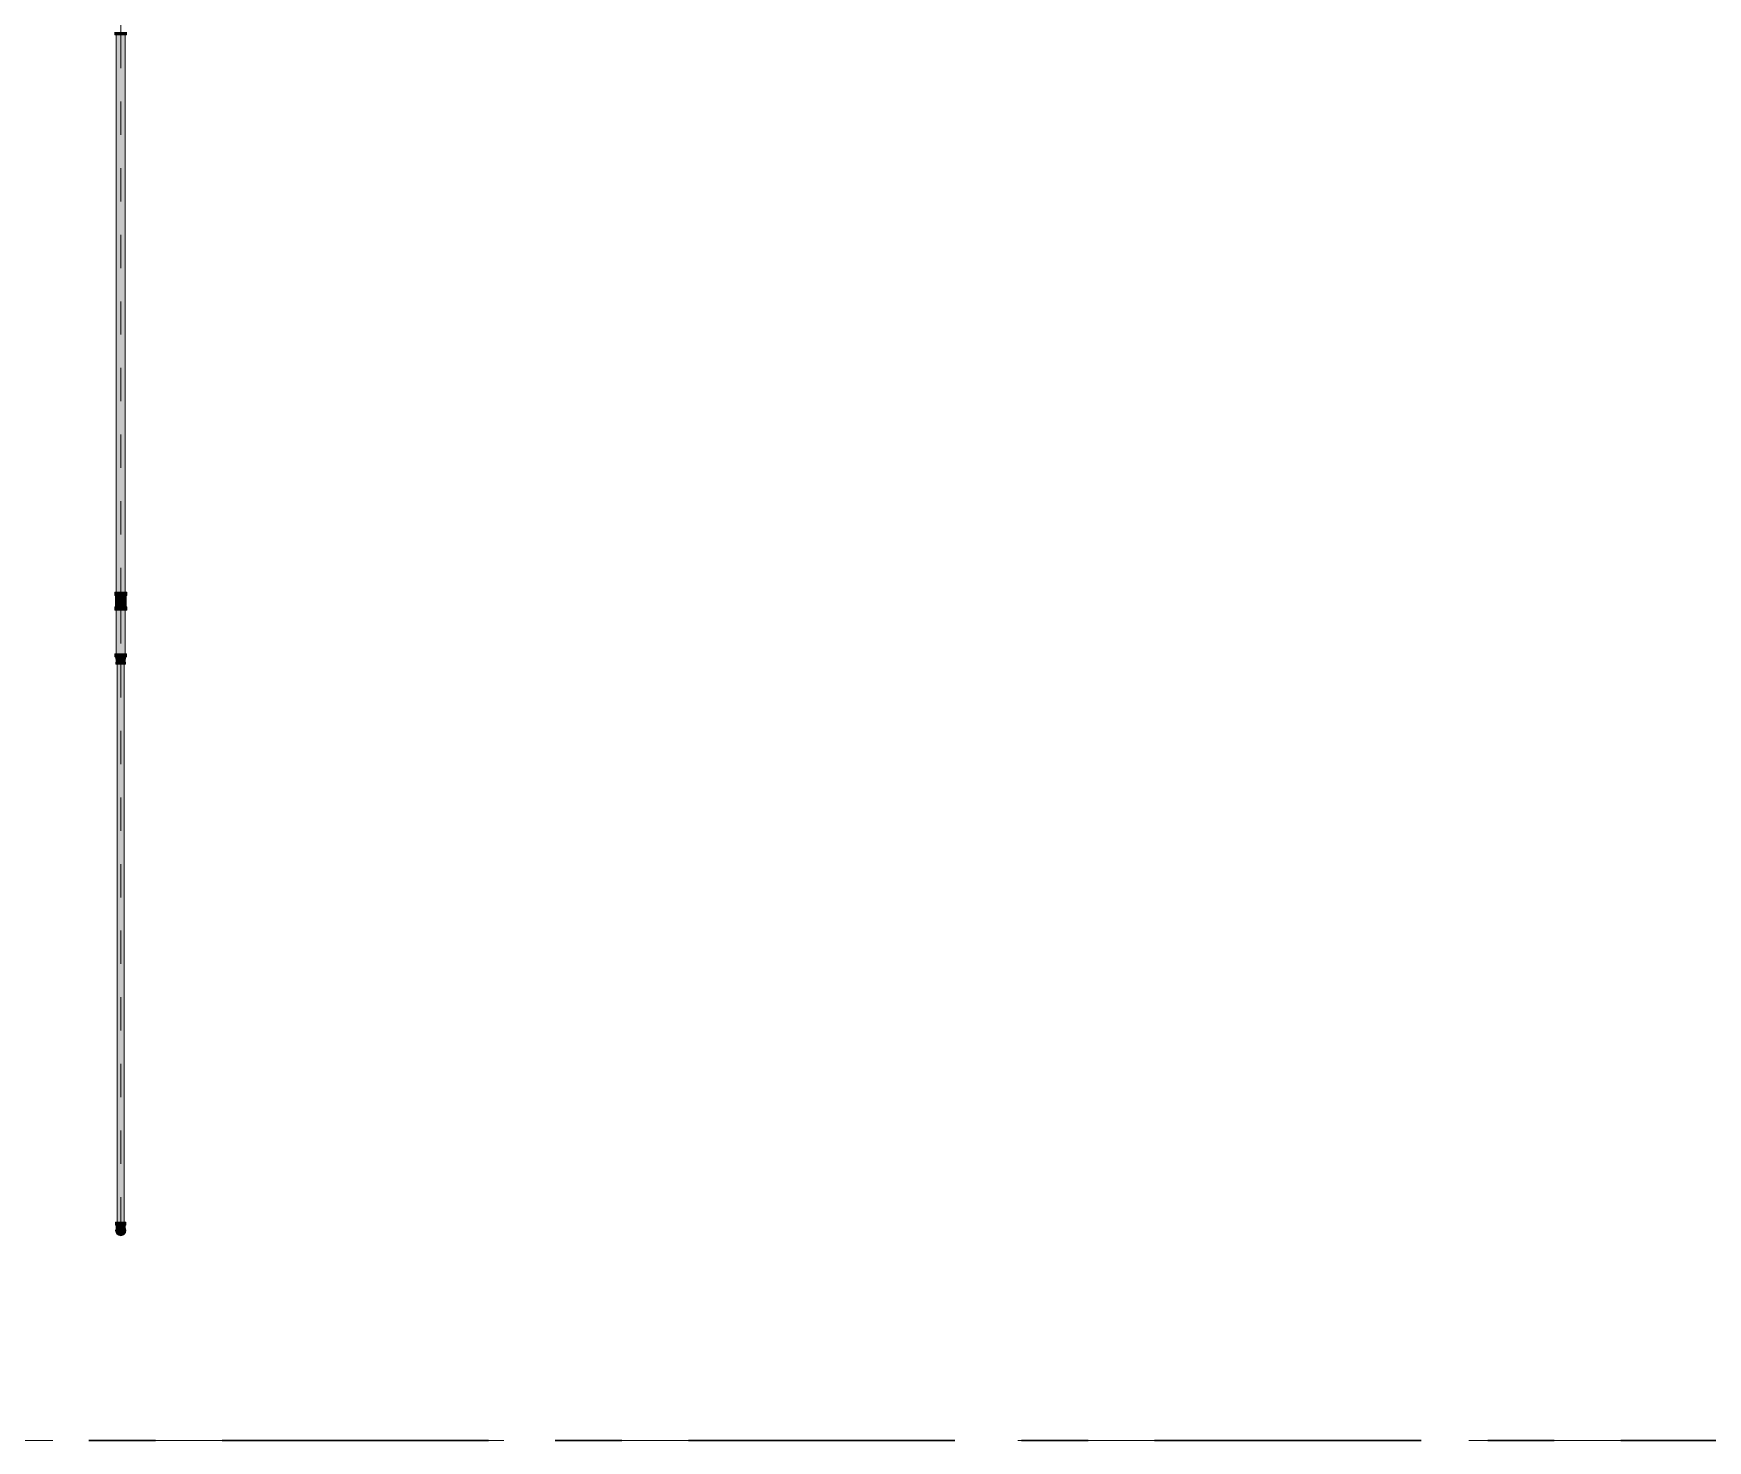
# Model space of a CAD drawing. Header units: millimetres. Extents: x -4000 to 187956, y -58990 to 162485.
# Drawn here: x 13834 to 21813, y 73450 to 80156 of the extents above; entities that cross this region are included whole.
import ezdxf

# ---------------------------------------------------------------- set-up
doc = ezdxf.new("R2010")
doc.units = ezdxf.units.MM
for name, pattern in [('Dash 1_16_', [317.5, 158.75, -158.75]), ('Grid Line', [2222.5, 1270, -317.5, 317.5, -317.5]), ('Grid Line 12_5mm', [2150, 1250, -300, 300, -300])]:
    doc.linetypes.add(name, pattern=pattern)
for name, color, linetype, lineweight in [('F-SPRN', 3, 'Continuous', 9), ('P-PIPE', 3, 'Continuous', 9), ('P-PIPE-CNTR', 3, 'Continuous', 9), ('S-GRID', 1, 'Continuous', 30)]:
    doc.layers.add(name, color=color, linetype=linetype, lineweight=lineweight)

# ---------------------------------------------------------------- blocks, each defined once
blk = doc.blocks.new('CMF2_NHAXUONG_A_rvt-1-FFS - TANG 1')
at = {"layer": 'S-GRID', "linetype": 'Grid Line 12_5mm', "lineweight": 9}
blk.add_line((-824.3, 73450), (183641.1, 73450), dxfattribs=at)
blk = doc.blocks.new('Sprinkler_Up - DN20-V9-FFS - TANG 1')
at = {"layer": 'F-SPRN', "transparency": 33554534}
for points in [[(-13.5, 0), (-3.9, 0.7), (-1.7, 2.9), (-1.2, 3.5), (-0.6, 4), (0.6, 4), (1.2, 3.5), (1.7, 2.9), (4.6, 0), (22.2, 0), (18, 13.1), (6.9, 21.2), (-6.9, 21.2), (-18, 13.1), (-22.2, 0)], [(0, -21.2), (6.9, -21.2), (18, -13.1), (22.2, 0), (3.9, -0.7), (1.7, -2.9), (1.2, -3.5), (0.6, -4), (-0.6, -4), (-1.2, -3.5), (-1.7, -2.9), (-4.6, 0), (-22.2, 0), (-18, -13.1), (-6.9, -21.2)], [(0, -16.7), (4.3, -16.1), (11.8, -11.8), (16.1, -4.3), (16.1, 4.3), (11.8, 11.8), (8.3, 14.4), (0, 16.7), (-4.3, 16.1), (-11.8, 11.8), (-16.1, 4.3), (-16.1, -4.3), (-11.8, -11.8), (-8.3, -14.4)], [(0, -15.6), (7.8, -13.5), (13.5, -7.8), (15.1, -4), (15.1, 4), (13.5, 7.8), (7.8, 13.5), (0, 15.6), (-7.8, 13.5), (-11, 11), (-15.1, 4), (-15.1, -4), (-11, -11), (-7.8, -13.5)], [(-10.9, -5.5), (-10.9, 5.4), (-14.5, 5.4), (-14.5, -5.5)], [(-7.7, -5.5), (-7.7, 5.4), (-10.9, 5.4), (-10.9, -5.5)], [(0, -5.5), (0, 5.4), (-7.7, 5.4), (-7.7, -5.5)], [(0, 0), (5.7, 0), (2.9, 4.9), (-2.9, 4.9), (-5.7, 0)], [(2.9, -4.9), (5.7, 0), (-5.7, 0), (-2.9, -4.9)], [(-4.6, 0), (4.6, 0), (0, 4.6)], [(0, -4.6), (4.6, 0), (-4.6, 0)], [(0, -2.6), (1.3, 0), (-1.8, 0)], [(-1.3, 0), (1.8, 0), (0, 2.6)], [(7.7, -5.5), (7.7, 5.4), (0, 5.4), (0, -5.5)], [(10.9, -5.5), (10.9, 5.4), (7.7, 5.4), (7.7, -5.5)], [(14.5, -5.5), (14.5, 5.4), (10.9, 5.4), (10.9, -5.5)]]:
    blk.add_hatch(color=1, dxfattribs=at).paths.add_polyline_path(points)
at = {"layer": 'F-SPRN', "color": 1}
for p, q in [((-11.5, 5.4), (-14.5, 5.4)), ((-14.5, 5.4), (-11.3, 5.4)), ((-14.5, 5.4), (-14.5, 3.7)), ((-14.5, 3.3), (-14.5, 0)), ((-11.5, 5.4), (-11.5, 4)), ((-10.9, 1.9), (-10.9, 3.6)), ((-10.8, 5.4), (-8, 5.4)), ((-8.1, 5.4), (-10.8, 5.4)), ((-8.1, 5.4), (-8.1, 2.8)), ((-8.1, 2.5), (-8.1, 0.7)), ((-7.7, 4.8), (-7.7, 2.7)), ((-7.7, 4.8), (-7.7, 2.7)), ((-7.7, 2.1), (-7.7, 0.5)), ((-7.7, 2.1), (-7.7, 0.5)), ((-6.7, 5.4), (-4.7, 5.4)), ((-5.8, 3.8), (-5.8, 2.2)), ((-2.1, 0), (-2.1, 0)), ((-2.1, 0), (-2.1, -0.1)), ((-0.5, 2), (-0.6, 2)), ((-0.6, 2), (-0.6, 2)), ((0, 2.1), (-0.1, 2.1)), ((2.1, 0), (2.1, 0.1)), ((2.1, 0), (2.1, 0)), ((4.7, 5.4), (6.5, 5.4)), ((7.7, 5.4), (10.8, 5.4)), ((7.7, 5.2), (7.7, 2.7)), ((7.7, 5.2), (7.7, 2.7)), ((7.7, 2.3), (7.7, 0.5)), ((7.7, 2.3), (7.7, 0.5)), ((10.8, 5.4), (8.1, 5.4)), ((8.1, 5.4), (8.1, 2.8)), ((8.1, 2.5), (8.1, 0.4)), ((10.9, 5.4), (14.5, 5.4)), ((10.9, 3.6), (10.9, 0.2)), ((14.5, 5.4), (11.5, 5.4)), ((11.5, 5.4), (11.5, 4)), ((11.5, 3), (11.5, 0.2)), ((14.5, 5.4), (14.5, -5.5)), ((-14.5, -1.3), (-14.5, -3.7)), ((-11.1, -5.5), (-14.5, -5.5)), ((-14.5, -5.5), (-11.5, -5.5)), ((-10.9, -2.6), (-10.9, -1.3)), ((-10.8, -5.5), (-8.1, -5.5)), ((-7.8, -5.5), (-10.8, -5.5)), ((-8.1, -4.2), (-8.1, -5.5)), ((-7.7, -2.7), (-7.7, -4)), ((-7.7, -2.7), (-7.7, -4)), ((-7, -5.5), (-5.8, -5.5)), ((-4.8, -5.5), (-7, -5.5)), ((-5.8, -2.3), (-5.8, -3.8)), ((0, -2.1), (0.1, -2.1)), ((7, -5.5), (4.8, -5.5)), ((5.8, -2.2), (5.8, -3.8)), ((5.8, -5.5), (7, -5.5)), ((7.7, -0.5), (7.7, -2.3)), ((7.7, -0.5), (7.7, -2.3)), ((7.7, -2.7), (7.7, -5.4)), ((7.7, -2.7), (7.7, -5.4)), ((10.8, -5.5), (7.7, -5.5)), ((8.1, -0.4), (8.1, -2.5)), ((8.1, -2.8), (8.1, -5.5)), ((8.1, -5.5), (10.8, -5.5)), ((10.9, -0.2), (10.9, -3.6)), ((14.5, -5.5), (10.9, -5.5)), ((11.5, -0.2), (11.5, -3)), ((11.5, -4), (11.5, -5.5)), ((11.5, -5.5), (14.5, -5.5))]:
    blk.add_line(p, q, dxfattribs=at)
at = {"layer": 'F-SPRN', "color": 1, "flags": 128}
for points in [[(-0.6, 2), (-0.7, 2), (-0.8, 1.9), (-0.9, 1.9), (-0.9, 1.9), (-1, 1.8), (-1.1, 1.8), (-1.2, 1.7), (-1.2, 1.7), (-1.3, 1.6), (-1.4, 1.6), (-1.4, 1.5), (-1.5, 1.5), (-1.5, 1.4), (-1.6, 1.3), (-1.6, 1.3), (-1.7, 1.2), (-1.7, 1.1), (-1.8, 1.1), (-1.8, 1), (-1.9, 0.9), (-1.9, 0.8), (-1.9, 0.8), (-2, 0.7), (-2, 0.6), (-2, 0.5), (-2, 0.5), (-2, 0.4), (-2.1, 0.3), (-2.1, 0.2), (-2.1, 0.1), (-2.1, 0)], [(-0.1, 2.1), (-0.1, 2.1), (-0.2, 2.1), (-0.3, 2.1), (-0.4, 2), (-0.5, 2)], [(2.1, 0.1), (2.1, 0.2), (2.1, 0.2), (2.1, 0.3), (2, 0.4), (2, 0.5), (2, 0.6), (2, 0.7), (1.9, 0.7), (1.9, 0.8), (1.9, 0.9), (1.8, 1), (1.8, 1), (1.8, 1.1), (1.7, 1.2), (1.7, 1.2), (1.6, 1.3), (1.6, 1.4), (1.5, 1.4), (1.4, 1.5), (1.4, 1.5), (1.3, 1.6), (1.3, 1.7), (1.2, 1.7), (1.1, 1.7), (1.1, 1.8), (1, 1.8), (0.9, 1.9), (0.8, 1.9), (0.8, 1.9), (0.7, 2), (0.6, 2), (0.5, 2), (0.4, 2), (0.4, 2), (0.3, 2.1), (0.2, 2.1), (0.1, 2.1), (0, 2.1)], [(-2.1, -0.1), (-2.1, -0.2), (-2.1, -0.2), (-2.1, -0.3)], [(-2.1, -0.3), (-2, -0.4), (-2, -0.5), (-2, -0.6), (-2, -0.7), (-1.9, -0.7), (-1.9, -0.8), (-1.9, -0.9), (-1.8, -1), (-1.8, -1), (-1.8, -1.1), (-1.7, -1.2), (-1.7, -1.2), (-1.6, -1.3), (-1.6, -1.4), (-1.5, -1.4), (-1.4, -1.5), (-1.4, -1.5), (-1.3, -1.6), (-1.3, -1.7), (-1.2, -1.7), (-1.1, -1.7), (-1.1, -1.8), (-1, -1.8), (-0.9, -1.9), (-0.8, -1.9), (-0.8, -1.9), (-0.7, -2), (-0.6, -2), (-0.5, -2), (-0.4, -2), (-0.4, -2), (-0.3, -2.1), (-0.2, -2.1), (-0.1, -2.1), (0, -2.1)], [(0.1, -2.1), (0.1, -2.1), (0.2, -2.1), (0.3, -2.1), (0.4, -2), (0.5, -2), (0.6, -2), (0.6, -2), (0.7, -2), (0.8, -1.9), (0.9, -1.9), (0.9, -1.9), (1, -1.8), (1.1, -1.8), (1.2, -1.7), (1.2, -1.7), (1.3, -1.6), (1.4, -1.6), (1.4, -1.5), (1.5, -1.5), (1.5, -1.4), (1.6, -1.3), (1.6, -1.3), (1.7, -1.2), (1.7, -1.1), (1.8, -1.1), (1.8, -1), (1.9, -0.9), (1.9, -0.8), (1.9, -0.8), (2, -0.7), (2, -0.6), (2, -0.5), (2, -0.5), (2, -0.4), (2.1, -0.3), (2.1, -0.2), (2.1, -0.1), (2.1, 0)]]:
    blk.add_lwpolyline(points, dxfattribs=at)
at = {"layer": 'F-SPRN', "color": 1}
for radius, start, end in [(22.2, 360, 180), (21.9, 165.67731, 179.2615), (21.9, 144.76984, 164.81509), (21.9, 126.69417, 143.27011), (16.7, 167.68021, 180), (16.7, 167.68021, 180), (16.7, 155.38786, 164.96934), (16.7, 155.38786, 164.96934), (15.6, 166.42653, 180), (15.6, 166.42653, 180), (15.6, 150.94093, 165), (15.6, 159.61394, 165), (16.7, 136.72135, 149.93102), (16.7, 136.72135, 149.93102), (15.6, 150.94093, 156.38455), (15.6, 138.42141, 150), (15.6, 138.42141, 150), (21.9, 108.26214, 125.75069), (16.7, 121.41808, 130.57514), (16.7, 121.41808, 130.57514), (15.6, 120.52623, 133.2078), (15.6, 120.52623, 133.2078), (16.7, 106.59952, 120), (16.7, 106.59952, 120), (15.6, 114.43632, 119.98126), (15.6, 114.43632, 119.98126), (21.9, 99.348, 107.90102), (4.63, 155.78319, 180), (4.63, 155.78319, 180), (16.7, 96.41428, 105), (16.7, 96.41428, 105), (4.63, 109.01924, 138.27027), (4.63, 109.01924, 138.27027), (21.9, 90.14502, 98.85032), (15.6, 95.57619, 100.68426), (15.6, 95.57619, 100.68426), (2.56, 109.01924, 168.82781), (2.56, 109.01924, 168.82781), (2.04, 109.01924, 180), (16.7, 83.06841, 90), (16.7, 83.06841, 90), (4.63, 17.95923, 90), (4.63, 17.95923, 90), (3.81, 57.05771, 90), (2.56, 14.55988, 90), (2.56, 14.55988, 90), (2.04, 10.47029, 90), (21.9, 72.55828, 89.46239), (15.6, 75.57295, 80.58917), (15.6, 75.57295, 80.58917), (3.81, 16.16047, 43.83585), (15.6, 67.56142, 74.5481), (15.6, 67.56142, 74.5481), (16.7, 60, 75), (16.7, 60, 75), (15.6, 60.01874, 65.56368), (15.6, 60.01874, 65.56368), (21.9, 54.24931, 71.73786), (15.6, 46.7922, 60), (15.6, 46.7922, 60), (16.7, 49.42486, 58.58192), (16.7, 49.42486, 58.58192), (15.6, 30, 41.57859), (15.6, 30, 41.57859), (16.7, 30, 43.27865), (16.7, 30, 43.27865), (21.9, 36.72989, 53.30583), (15.6, 23.61545, 29.56463), (15.6, 15, 29.56463), (15.6, 15, 20.38606), (16.7, 15, 24.61214), (16.7, 15, 24.61214), (15.6, 360, 13.66176), (15.6, 0, 13.66176), (16.7, 360, 12.31979), (16.7, 0, 12.31979), (21.9, 15.18491, 35.23016), (21.9, 0.7385, 14.32269), (22.2, 180, 360), (21.9, 180.7385, 194.32269), (21.9, 195.18491, 215.23016), (21.9, 216.72989, 233.30583), (16.7, 180, 192.31979), (16.7, 180, 192.31979), (16.7, 195.03066, 204.61214), (16.7, 195.03066, 204.61214), (15.6, 181.90822, 193.66176), (15.6, 181.90822, 193.66176), (15.6, 197.33389, 209.56463), (15.6, 197.33389, 209.56463), (16.7, 210.06898, 223.27865), (16.7, 210.06898, 223.27865), (15.6, 212.54719, 221.57859), (15.6, 212.54719, 221.57859), (21.9, 234.24931, 251.73786), (16.7, 229.42486, 238.58192), (16.7, 229.42486, 238.58192), (15.6, 233.79501, 240), (15.6, 233.79501, 240), (16.7, 240, 255), (16.7, 240, 255), (15.6, 240.01874, 254.5481), (15.6, 240.01874, 254.5481), (21.9, 252.55828, 269.46239), (4.63, 197.95923, 0), (4.63, 197.95923, 360), (15.6, 255, 267.63996), (15.6, 255, 267.63996), (3.81, 196.16047, 360), (2.56, 191.16773, 0), (2.56, 191.16773, 360), (2.04, 190.47029, 0), (16.7, 263.06841, 270), (16.7, 263.06841, 270), (21.9, 270.14502, 278.85032), (15.6, 275.57619, 280.68426), (15.6, 275.57619, 280.68426), (16.7, 276.41428, 285), (16.7, 276.41428, 285), (21.9, 279.348, 287.90102), (16.7, 286.59952, 300), (16.7, 286.59952, 300), (15.6, 294.43632, 299.98126), (15.6, 294.43632, 299.98126), (21.9, 288.26214, 305.75069), (15.6, 300, 313.2078), (15.6, 300, 313.2078), (16.7, 301.41808, 310.57514), (16.7, 301.41808, 310.57514), (15.6, 318.42141, 330), (15.6, 318.42141, 330), (16.7, 316.72135, 330), (16.7, 316.72135, 330), (21.9, 306.69417, 323.27011), (15.6, 330.43537, 345), (15.6, 330.43537, 336.38455), (15.6, 339.61394, 345), (15.6, 346.33824, 360), (15.6, 346.33824, 360), (16.7, 335.38786, 345), (16.7, 335.38786, 345), (16.7, 347.68021, 360), (16.7, 347.68021, 360), (21.9, 324.76984, 344.81509), (21.9, 345.67731, 359.2615)]:
    blk.add_arc((0, 0), radius, start, end, dxfattribs=at)
blk = doc.blocks.new('Steel_Elbow_Threaded_HoaPhat - Standard-V19-FFS - TANG 1')
at = {"layer": 'P-PIPE', "lineweight": 13, "transparency": 33554534}
for points in [[(14243.8, 74475.7), (14250, 74475.7), (14250, 74490.8), (14225.9, 74490.8), (14226.7, 74475.7), (14237.9, 74475.7)], [(14250, 74426.1), (14256.2, 74426.9), (14262.1, 74429.3), (14267.1, 74433.2), (14270.9, 74438.2), (14273.3, 74444), (14274.1, 74450.2), (14273.3, 74456.5), (14270.9, 74462.3), (14267.1, 74467.3), (14262.1, 74471.1), (14256.2, 74473.5), (14250, 74474.3), (14243.8, 74473.5), (14237.9, 74471.1), (14233, 74467.3), (14229.1, 74462.3), (14226.7, 74456.5), (14225.9, 74450.2), (14226.7, 74444), (14229.1, 74438.2), (14233, 74433.2), (14237.9, 74429.3), (14243.8, 74426.9)], [(14256.2, 74475.7), (14274.1, 74475.7), (14273.3, 74490.8), (14250, 74490.8), (14250, 74475.7)]]:
    blk.add_hatch(color=1, dxfattribs=at).paths.add_polyline_path(points)
h = blk.add_hatch(color=1, dxfattribs=at)
h.paths.add_polyline_path([(14242.8, 74470.1), (14240.3, 74470.2), (14244.1, 74472)])
h.paths.add_polyline_path([(14229.8, 74460.3), (14231.2, 74460.8), (14237.2, 74467.7), (14242.8, 74470.1), (14250, 74471.4), (14250, 74475.7), (14231.7, 74475.7), (14230.3, 74471.9), (14230.1, 74464.5)])
h = blk.add_hatch(color=1, dxfattribs=at)
h.paths.add_polyline_path([(14266.9, 74465.5), (14269.5, 74460.8), (14268.6, 74464.7)])
h.paths.add_polyline_path([(14270.9, 74458.7), (14270.6, 74467.4), (14269.5, 74467), (14269.4, 74471.1), (14270.7, 74471.4), (14269.6, 74475.7), (14250, 74475.7), (14250, 74471.4), (14257.2, 74470.1), (14255.9, 74472), (14263.4, 74467.3), (14267.4, 74463.2), (14266.2, 74468.4), (14268.6, 74464.7)])
at = {"layer": 'P-PIPE', "color": 20, "lineweight": 13}
for p, q in [((14225.9, 74490.8), (14225.9, 74475.7)), ((14233, 74490.8), (14225.9, 74490.8)), ((14250, 74490.8), (14225.9, 74490.8)), ((14225.9, 74475.7), (14229.1, 74475.7)), ((14225.9, 74475.7), (14250, 74475.7)), ((14242.8, 74475.7), (14228.9, 74475.7)), ((14228.9, 74461.1), (14228.9, 74461.9)), ((14228.9, 74457.2), (14228.9, 74457.9)), ((14228.9, 74456.5), (14228.9, 74457.2)), ((14228.9, 74455.9), (14228.9, 74456.5)), ((14228.9, 74455.3), (14228.9, 74455.9)), ((14228.9, 74454.7), (14228.9, 74455.3)), ((14228.9, 74454.1), (14228.9, 74454.7)), ((14228.9, 74450.2), (14228.9, 74450.3)), ((14228.9, 74450), (14228.9, 74450.2)), ((14228.9, 74449.2), (14228.9, 74450)), ((14228.9, 74448.3), (14228.9, 74449.2)), ((14229, 74447.5), (14228.9, 74448.3)), ((14229.1, 74475.7), (14231.5, 74475.7)), ((14231.5, 74475.7), (14233, 74475.7)), ((14232.8, 74475.7), (14231.7, 74475.7)), ((14237.9, 74490.8), (14233.8, 74490.8)), ((14236.4, 74475.7), (14233.8, 74475.7)), ((14234, 74475.7), (14242.7, 74475.7)), ((14242.8, 74475.7), (14236.4, 74475.7)), ((14250, 74490.8), (14238.2, 74490.8)), ((14250, 74475.7), (14243.7, 74475.7)), ((14250, 74475.7), (14243.7, 74475.7)), ((14243.8, 74475.7), (14250, 74475.7)), ((14261.8, 74490.8), (14250, 74490.8)), ((14274.1, 74490.8), (14250, 74490.8)), ((14250, 74475.7), (14256.2, 74475.7)), ((14250, 74475.7), (14274.1, 74475.7)), ((14256.3, 74475.7), (14250, 74475.7)), ((14256.3, 74475.7), (14250, 74475.7)), ((14263.6, 74475.7), (14257.2, 74475.7)), ((14271.2, 74475.7), (14257.2, 74475.7)), ((14257.3, 74475.7), (14266, 74475.7)), ((14266.2, 74490.8), (14262.1, 74490.8)), ((14266.2, 74475.7), (14263.6, 74475.7)), ((14274.1, 74490.8), (14267.1, 74490.8)), ((14267.1, 74475.7), (14269.7, 74475.7)), ((14268.3, 74475.7), (14267.2, 74475.7)), ((14269.9, 74475.7), (14268.3, 74475.7)), ((14269.7, 74475.7), (14273.3, 74475.7)), ((14271.2, 74462.2), (14271.2, 74461.3)), ((14271.2, 74461.3), (14271.2, 74460.5)), ((14271.2, 74458.1), (14271.2, 74457.4)), ((14271.2, 74456.1), (14271.2, 74455.4)), ((14271.2, 74455.4), (14271.2, 74454.8)), ((14271.2, 74454.8), (14271.2, 74454.3)), ((14271.2, 74450.3), (14271.2, 74450.2)), ((14273.3, 74475.7), (14274.1, 74475.7)), ((14274.1, 74475.7), (14274.1, 74490.8)), ((14229.7, 74444.2), (14229.5, 74445)), ((14231.3, 74440.3), (14231, 74441)), ((14231.8, 74439.5), (14231.3, 74440.3)), ((14232.2, 74438.8), (14231.8, 74439.5)), ((14235.4, 74434.9), (14234.8, 74435.5)), ((14237.4, 74433.3), (14236.7, 74433.8)), ((14242.6, 74430.4), (14241.8, 74430.8)), ((14243.3, 74430.2), (14242.6, 74430.4)), ((14250.2, 74429.1), (14250, 74429.1)), ((14253.6, 74429.4), (14252.8, 74429.3)), ((14260.7, 74432), (14260, 74431.6)), ((14262.8, 74433.4), (14262.1, 74432.9)), ((14263.5, 74433.9), (14262.8, 74433.4)), ((14265.3, 74435.7), (14264.7, 74435.1)), ((14267, 74437.6), (14266.4, 74436.9)), ((14267.5, 74438.3), (14267, 74437.6)), ((14267.9, 74439), (14267.5, 74438.3)), ((14269.8, 74442.8), (14269.5, 74442)), ((14270.5, 74445.2), (14270.3, 74444.4))]:
    blk.add_line(p, q, dxfattribs=at)
at = {"layer": 'P-PIPE', "color": 20, "lineweight": 13, "flags": 128}
for points in [[(14228.9, 74461.9), (14228.9, 74462.8), (14228.9, 74463.7), (14228.9, 74464.6), (14228.9, 74465.5), (14228.9, 74466.4), (14228.9, 74467.4), (14228.9, 74468.4), (14228.9, 74469.3), (14228.9, 74470.3), (14228.9, 74471.3), (14228.9, 74472.3), (14228.9, 74473.4), (14228.9, 74474.4), (14228.9, 74475.4), (14228.9, 74475.7)], [(14228.9, 74457.9), (14228.9, 74458.7), (14228.9, 74459.5), (14228.9, 74460.3), (14228.9, 74461.1)], [(14228.9, 74453.1), (14228.9, 74453.6), (14228.9, 74454.1)], [(14228.9, 74451.2), (14228.9, 74451.5), (14228.9, 74451.9), (14228.9, 74452.2), (14228.9, 74452.7), (14228.9, 74453.1)], [(14228.9, 74450.7), (14228.9, 74451), (14228.9, 74451.2)], [(14228.9, 74450.3), (14228.9, 74450.3), (14228.9, 74450.4), (14228.9, 74450.6), (14228.9, 74450.7)], [(14229.5, 74445), (14229.3, 74445.8), (14229.2, 74446.6), (14229, 74447.5)], [(14270.9, 74446.9), (14270.7, 74446), (14270.5, 74445.2)], [(14271.1, 74448.5), (14271, 74447.7), (14270.9, 74446.9)], [(14271.2, 74450.2), (14271.1, 74449.4), (14271.1, 74448.5)], [(14271.2, 74475.7), (14271.2, 74474.6), (14271.2, 74473.6), (14271.2, 74472.6), (14271.2, 74471.6), (14271.2, 74470.6), (14271.2, 74469.6), (14271.2, 74468.6), (14271.2, 74467.7), (14271.2, 74466.7), (14271.2, 74465.8), (14271.2, 74464.8), (14271.2, 74463.9), (14271.2, 74463), (14271.2, 74462.2)], [(14271.2, 74460.5), (14271.2, 74459.7), (14271.2, 74458.9), (14271.2, 74458.1)], [(14271.2, 74457.4), (14271.2, 74456.7), (14271.2, 74456.1)], [(14271.2, 74454.3), (14271.2, 74453.7), (14271.2, 74453.2)], [(14271.2, 74453.2), (14271.2, 74452.8), (14271.2, 74452.3), (14271.2, 74452), (14271.2, 74451.6), (14271.2, 74451.3), (14271.2, 74451)], [(14271.2, 74451), (14271.2, 74450.8), (14271.2, 74450.6)], [(14271.2, 74450.6), (14271.2, 74450.4), (14271.2, 74450.3), (14271.2, 74450.3)], [(14230.3, 74442.6), (14230, 74443.4), (14229.7, 74444.2)], [(14231, 74441), (14230.6, 74441.8), (14230.3, 74442.6)], [(14233.7, 74436.8), (14233.2, 74437.4), (14232.7, 74438.1), (14232.2, 74438.8)], [(14234.8, 74435.5), (14234.3, 74436.1), (14233.7, 74436.8)], [(14236.7, 74433.8), (14236.1, 74434.3), (14235.4, 74434.9)], [(14238.8, 74432.3), (14238.1, 74432.8), (14237.4, 74433.3)], [(14240.2, 74431.5), (14239.5, 74431.9), (14238.8, 74432.3)], [(14241.8, 74430.8), (14241, 74431.1), (14240.2, 74431.5)], [(14245, 74429.7), (14244.2, 74429.9), (14243.3, 74430.2)], [(14246.6, 74429.4), (14245.8, 74429.5), (14245, 74429.7)], [(14248.3, 74429.1), (14247.5, 74429.2), (14246.6, 74429.4)], [(14250, 74429.1), (14249.2, 74429.1), (14248.3, 74429.1)], [(14252.8, 74429.3), (14251.9, 74429.2), (14251.1, 74429.1), (14250.2, 74429.1)], [(14255.3, 74429.7), (14254.4, 74429.5), (14253.6, 74429.4)], [(14256.9, 74430.2), (14256.1, 74430), (14255.3, 74429.7)], [(14260, 74431.6), (14259.2, 74431.2), (14258.4, 74430.8), (14257.7, 74430.5), (14256.9, 74430.2)], [(14262.1, 74432.9), (14261.4, 74432.4), (14260.7, 74432)], [(14264.7, 74435.1), (14264.1, 74434.5), (14263.5, 74433.9)], [(14266.4, 74436.9), (14265.9, 74436.3), (14265.3, 74435.7)], [(14268.8, 74440.5), (14268.4, 74439.7), (14267.9, 74439)], [(14269.5, 74442), (14269.1, 74441.2), (14268.8, 74440.5)], [(14270.3, 74444.4), (14270.1, 74443.6), (14269.8, 74442.8)]]:
    blk.add_lwpolyline(points, dxfattribs=at)
at = {"layer": 'P-PIPE', "color": 20, "lineweight": 13}
for radius, start, end in [(24.1, 90, 270), (24.1, 90, 270), (21.1, 172.25002, 178.04381), (21.1, 181.97109, 187.29229), (21.1, 165.7465, 170), (21.1, 190, 194.26573), (21.1, 150.00756, 164.96646), (21.1, 130, 141.58536), (21.1, 112.93771, 125.80236), (21.1, 99.94635, 104.96567), (21.1, 90, 98.96211), (24.1, 270, 90), (24.1, 270, 90), (21.1, 75.03433, 90), (21.1, 60.79881, 67.67045), (21.1, 54.19764, 59.9895), (21.1, 38.41464, 50), (21.1, 15.03354, 29.99244), (21.1, 345.73427, 350), (21.1, 1.95619, 7.74998), (21.1, 352.70771, 358.02891), (21.1, 195.04555, 203.65048), (21.1, 205.37476, 209.99738), (21.1, 213.74954, 218.4271), (21.1, 218.9611, 230), (21.1, 234.21981, 247.06859), (21.1, 255.03701, 270), (21.1, 271.10407, 276.35366), (21.1, 279.93028, 284.96299), (21.1, 292.32352, 303.69813), (21.1, 310, 321.0389), (21.1, 321.5729, 325.79503), (21.1, 330.00262, 334.19657), (21.1, 336.34952, 344.95445)]:
    blk.add_arc((14250, 74450.2), radius, start, end, dxfattribs=at)
blk = doc.blocks.new('Steel_Transition_Threaded_HoaPhat - Standard-V20-FFS - TANG 1')
at = {"layer": 'P-PIPE', "lineweight": 13, "transparency": 33554534}
h = blk.add_hatch(color=1, dxfattribs=at)
h.paths.add_polyline_path([(14250, 74427.7), (14255.8, 74428.5), (14261.3, 74430.7), (14265.9, 74434.3), (14269.5, 74439), (14271.7, 74444.4), (14272.5, 74450.2), (14271.7, 74456.1), (14269.5, 74461.5), (14265.9, 74466.1), (14261.3, 74469.7), (14255.8, 74472), (14250, 74472.7), (14244.2, 74472), (14238.8, 74469.7), (14234.1, 74466.1), (14230.5, 74461.5), (14228.3, 74456.1), (14227.5, 74450.2), (14228.3, 74444.4), (14230.5, 74439), (14234.1, 74434.3), (14238.8, 74430.7), (14244.2, 74428.5)])
h.paths.add_polyline_path([(14250, 74430.1), (14244.8, 74430.8), (14240, 74432.8), (14235.8, 74436), (14232.6, 74440.2), (14230.6, 74445), (14229.9, 74450.2), (14230.6, 74455.4), (14232.6, 74460.3), (14235.8, 74464.4), (14240, 74467.6), (14244.8, 74469.6), (14250, 74470.3), (14255.2, 74469.6), (14260.1, 74467.6), (14264.2, 74464.4), (14267.4, 74460.3), (14269.4, 74455.4), (14270.1, 74450.2), (14269.4, 74445), (14267.4, 74440.2), (14264.2, 74436), (14260.1, 74432.8), (14255.2, 74430.8)])
for points in [[(14250, 74430.1), (14250, 74433.8), (14241.8, 74436), (14235.8, 74442), (14233.6, 74450.2), (14235.8, 74458.4), (14241.8, 74464.4), (14250, 74466.6), (14250, 74470.3), (14244.8, 74469.6), (14240, 74467.6), (14235.8, 74464.4), (14232.6, 74460.3), (14230.6, 74455.4), (14229.9, 74450.2), (14230.6, 74445), (14232.6, 74440.2), (14235.8, 74436), (14240, 74432.8), (14244.8, 74430.8)], [(14250, 74431.7), (14254.8, 74432.4), (14259.3, 74434.2), (14263.1, 74437.1), (14266, 74441), (14267.9, 74445.4), (14268.5, 74450.2), (14267.9, 74455), (14266, 74459.5), (14263.1, 74463.3), (14259.3, 74466.3), (14254.8, 74468.1), (14250, 74468.7), (14245.2, 74468.1), (14240.8, 74466.3), (14236.9, 74463.3), (14234, 74459.5), (14232.1, 74455), (14231.5, 74450.2), (14232.1, 74445.4), (14234, 74441), (14236.9, 74437.1), (14240.8, 74434.2), (14245.2, 74432.4)], [(14250, 74430.1), (14255.2, 74430.8), (14260.1, 74432.8), (14264.2, 74436), (14267.4, 74440.2), (14269.4, 74445), (14270.1, 74450.2), (14269.4, 74455.4), (14267.4, 74460.3), (14264.2, 74464.4), (14260.1, 74467.6), (14255.2, 74469.6), (14250, 74470.3), (14250, 74466.6), (14258.2, 74464.4), (14264.2, 74458.4), (14266.4, 74450.2), (14264.2, 74442), (14258.2, 74436), (14250, 74433.8)]]:
    blk.add_hatch(color=1, dxfattribs=at).paths.add_polyline_path(points)
at = {"layer": 'P-PIPE', "color": 20, "lineweight": 13}
for radius, start, end in [(22.5, 90, 270), (22.5, 135, 270), (20.1, 166.04994, 193.95006), (20.1, 150, 162.74488), (18.5, 166.59392, 193.40608), (18.5, 166.59392, 193.40608), (18.5, 157.6232, 165), (18.5, 157.6232, 165), (20.1, 128.8856, 148.15532), (16.4, 168.54674, 178.90628), (16.4, 184.83933, 191.45326), (18.5, 136.42974, 150), (18.5, 136.42974, 150), (22.5, 90, 135), (16.4, 158.0319, 163.50595), (16.4, 143.54628, 150), (18.5, 123.49758, 133.20406), (18.5, 123.49758, 133.20406), (20.1, 109.68592, 125.00431), (16.4, 121.07383, 128.0319), (18.5, 106.81896, 120), (18.5, 106.81896, 120), (16.4, 115.16067, 120), (16.4, 107.46566, 111.9681), (20.1, 100.99748, 105), (18.5, 91.43525, 103.20464), (18.5, 91.43525, 103.20464), (16.4, 96.21321, 104.60424), (20.1, 90.52458, 98.50889), (22.5, 270, 90), (22.5, 270, 90), (18.5, 78.09865, 90), (18.5, 78.09865, 90), (20.1, 75.0607, 87.9279), (18.5, 60, 75), (18.5, 60, 75), (16.4, 66.9681, 72.9388), (20.1, 54.99569, 75), (16.4, 50.47333, 56.63885), (18.5, 46.79594, 56.50242), (18.5, 46.79594, 56.50242), (20.1, 31.84468, 51.1144), (16.4, 30, 38.0319), (18.5, 30, 43.57026), (18.5, 30, 43.57026), (16.4, 353.54628, 8.0319), (18.5, 15, 22.3768), (18.5, 15, 22.3768), (20.1, 17.25512, 30), (18.5, 346.59392, 13.40608), (18.5, 346.59392, 13.40608), (20.1, 346.04994, 13.95006), (20.1, 197.25512, 210), (18.5, 195, 202.3768), (18.5, 195, 202.3768), (20.1, 211.84468, 231.1144), (18.5, 210, 223.57026), (18.5, 210, 223.57026), (16.4, 210.66354, 216.45372), (18.5, 226.79594, 236.50242), (18.5, 226.79594, 236.50242), (20.1, 234.99569, 255), (16.4, 230.47333, 236.63885), (18.5, 240, 255), (18.5, 240, 255), (16.4, 240, 246.59553), (16.4, 250.36294, 255), (20.1, 255.0607, 267.9279), (18.5, 258.09865, 270), (18.5, 258.09865, 270), (16.4, 264.1652, 268.50595), (20.1, 270.52458, 278.50889), (18.5, 271.43525, 283.20464), (18.5, 271.43525, 283.20464), (16.4, 276.21321, 283.90628), (20.1, 280.99748, 285), (16.4, 287.46566, 291.9681), (18.5, 286.81896, 300), (18.5, 286.81896, 300), (16.4, 293.40447, 300), (20.1, 289.68592, 305.00431), (18.5, 303.49758, 313.20406), (18.5, 303.49758, 313.20406), (20.1, 308.8856, 328.15532), (18.5, 316.42974, 330), (18.5, 316.42974, 330), (16.4, 338.0319, 342.86912), (18.5, 337.6232, 345), (18.5, 337.6232, 345), (20.1, 330, 342.74488)]:
    blk.add_arc((14250, 74450.2), radius, start, end, dxfattribs=at)

msp = doc.modelspace()

# ---------------------------------------------------------------- block references
at = {"lineweight": 5}
msp.add_blockref('CMF2_NHAXUONG_A_rvt-1-FFS - TANG 1', (0, 0), dxfattribs=at)

# ---------------------------------------------------------------- next in the draw order: hatches: boundary and pattern name
at = {"layer": 'P-PIPE', "transparency": 33554534}
for points in [[(14223.6, 80149.1), (14277.4, 80149.1), (14276.4, 80162.4), (14222.7, 80162.4), (14222.7, 80149.1)], [(14244.5, 77493.8), (14250, 77493.8), (14250, 80149.1), (14228.9, 80149.1), (14229.6, 77493.8), (14239.5, 77493.8)], [(14255.5, 77493.8), (14271.1, 77493.8), (14270.4, 80149.1), (14250, 80149.1), (14250, 77493.8)], [(14222.3, 77477.2), (14250, 77477.2), (14250, 77493.8), (14221.4, 77493.8), (14221.4, 77477.2)], [(14278.6, 77477.2), (14277.7, 77493.8), (14250, 77493.8), (14250, 77477.2), (14277.7, 77477.2)], [(14222.3, 77406.6), (14250, 77406.6), (14250, 77423.2), (14221.4, 77423.2), (14221.4, 77406.6)], [(14228.1, 77423.2), (14250, 77423.2), (14250, 77429.1), (14240.8, 77431.4), (14233.9, 77436.9), (14231.7, 77439.6), (14229.2, 77446.3), (14229.2, 77454.1), (14233.9, 77463.6), (14237.7, 77467.2), (14244.3, 77470.3), (14250, 77471.4), (14250, 77477.2), (14224.7, 77477.2), (14225.6, 77423.2)], [(14250, 77426.1), (14256.2, 77426.9), (14262.1, 77429.3), (14267.1, 77433.2), (14270.9, 77438.2), (14273.3, 77444), (14274.1, 77450.2), (14273.3, 77456.5), (14270.9, 77462.3), (14267.1, 77467.3), (14262.1, 77471.1), (14256.2, 77473.5), (14250, 77474.3), (14243.8, 77473.5), (14237.9, 77471.1), (14233, 77467.3), (14229.1, 77462.3), (14226.7, 77456.5), (14225.9, 77450.2), (14226.7, 77444), (14229.1, 77438.2), (14233, 77433.2), (14237.9, 77429.3), (14243.8, 77426.9)], [(14244.5, 77198.9), (14250, 77198.9), (14250, 77406.6), (14228.9, 77406.6), (14229.6, 77198.9), (14239.5, 77198.9)], [(14250, 77433.5), (14254.3, 77434.1), (14261.8, 77438.4), (14266.1, 77445.9), (14266.1, 77454.6), (14261.8, 77462), (14254.3, 77466.4), (14245.7, 77466.4), (14238.2, 77462), (14233.9, 77454.6), (14233.9, 77445.9), (14238.2, 77438.4), (14245.7, 77434.1)], [(14271.9, 77423.2), (14275.3, 77423.2), (14274.4, 77477.2), (14250, 77477.2), (14250, 77471.4), (14259.2, 77469), (14266.1, 77463.6), (14268.3, 77460.9), (14270.8, 77454.1), (14270.8, 77446.3), (14266.1, 77436.9), (14262.3, 77433.3), (14255.7, 77430.1), (14250, 77429.1), (14250, 77423.2), (14267.9, 77423.2)], [(14278.6, 77406.6), (14277.7, 77423.2), (14250, 77423.2), (14250, 77406.6), (14277.7, 77406.6)], [(14250, 77198.9), (14271.1, 77198.9), (14270.4, 77406.6), (14250, 77406.6), (14250, 77258.4)], [(14230.7, 77185.6), (14277.4, 77185.6), (14276.4, 77198.9), (14222.7, 77198.9), (14223.6, 77185.6), (14226.3, 77185.6)], [(14235.8, 77161.7), (14270.1, 77161.7), (14273.9, 77185.6), (14225.2, 77185.6), (14230.6, 77161.7), (14232.6, 77161.7)], [(14234.1, 77149.9), (14272.5, 77149.9), (14271.7, 77161.7), (14227.5, 77161.7), (14228.3, 77149.9), (14230.5, 77149.9)], [(14250, 74490.8), (14250, 77149.9), (14233.3, 77149.9), (14233.9, 74490.8), (14245.7, 74490.8)], [(14250, 74490.8), (14266.7, 74490.8), (14266.1, 77149.9), (14250, 77149.9), (14250, 74630.3)], [(14241.7, 74435.8), (14242.8, 74437.7), (14241.7, 74441.9), (14242.8, 74446.1), (14245.8, 74449.1), (14257.2, 74454.4), (14258.4, 74458.6), (14257.2, 74462.8), (14255.9, 74464.5), (14250, 74466.9), (14241.7, 74464.7), (14235.5, 74458.6), (14233.3, 74450.2), (14235.5, 74441.9), (14238.2, 74438.4)], [(14250, 74433.5), (14258.4, 74435.8), (14261.8, 74438.4), (14266.1, 74445.9), (14266.1, 74454.6), (14261.8, 74462), (14258.4, 74464.7), (14250, 74466.9), (14245.7, 74466.4), (14238.2, 74462), (14233.9, 74454.6), (14233.9, 74445.9), (14238.2, 74438.4), (14241.7, 74435.8)]]:
    msp.add_hatch(color=1, dxfattribs=at).paths.add_polyline_path(points)

# ---------------------------------------------------------------- next in the draw order: linework, layer by layer
at = {"layer": 'P-PIPE', "color": 20, "lineweight": 13}
for p, q in [((14222.7, 80162.4), (14222.7, 80149.1)), ((14222.7, 80149.1), (14228.7, 80149.1)), ((14222.7, 80149.1), (14277.4, 80149.1)), ((14228.9, 80149.1), (14228.9, 77493.8)), ((14229.6, 80149.1), (14228.9, 80149.1)), ((14268.3, 80149.1), (14231.7, 80149.1)), ((14231.7, 80149.1), (14268.4, 80149.1)), ((14271.1, 80149.1), (14270.4, 80149.1)), ((14271.1, 77493.8), (14271.1, 80149.1)), ((14271.3, 80149.1), (14277.4, 80149.1)), ((14277.4, 80149.1), (14277.4, 80162.4)), ((14221.4, 77493.8), (14221.4, 77477.2)), ((14228.8, 77493.8), (14221.4, 77493.8)), ((14250, 77493.8), (14221.4, 77493.8)), ((14228.9, 77493.8), (14229.6, 77493.8)), ((14229.7, 77493.8), (14235.1, 77493.8)), ((14235, 77493.8), (14229.8, 77493.8)), ((14235.6, 77493.8), (14264.4, 77493.8)), ((14250, 77493.8), (14235.7, 77493.8)), ((14264.3, 77493.8), (14250, 77493.8)), ((14278.6, 77493.8), (14250, 77493.8)), ((14264.9, 77493.8), (14270.3, 77493.8)), ((14270.2, 77493.8), (14265, 77493.8)), ((14270.4, 77493.8), (14271.1, 77493.8)), ((14278.6, 77493.8), (14271.2, 77493.8)), ((14278.6, 77477.2), (14278.6, 77493.8)), ((14221.4, 77477.2), (14222.3, 77477.2)), ((14221.4, 77477.2), (14250, 77477.2)), ((14221.4, 77423.2), (14221.4, 77406.6)), ((14224.6, 77423.2), (14221.4, 77423.2)), ((14250, 77423.2), (14221.4, 77423.2)), ((14221.4, 77406.6), (14228.8, 77406.6)), ((14221.4, 77406.6), (14250, 77406.6)), ((14222.3, 77477.2), (14224.6, 77477.2)), ((14224.7, 77477.2), (14224.7, 77423.2)), ((14225.6, 77477.2), (14224.7, 77477.2)), ((14225.6, 77477.2), (14224.7, 77477.2)), ((14224.7, 77423.2), (14234.6, 77423.2)), ((14224.7, 77423.2), (14225.6, 77423.2)), ((14225.5, 77477.2), (14234.7, 77477.2)), ((14234.7, 77423.2), (14225.5, 77423.2)), ((14234.6, 77477.2), (14225.6, 77477.2)), ((14228.1, 77477.2), (14225.6, 77477.2)), ((14225.6, 77423.2), (14228.1, 77423.2)), ((14242.6, 77477.2), (14228.1, 77477.2)), ((14228.1, 77423.2), (14232.1, 77423.2)), ((14228.9, 77406.6), (14228.9, 77198.9)), ((14229.6, 77406.6), (14228.9, 77406.6)), ((14235.1, 77406.6), (14229.7, 77406.6)), ((14229.8, 77406.6), (14235, 77406.6)), ((14232.1, 77423.2), (14237.4, 77423.2)), ((14241.9, 77477.2), (14235.6, 77477.2)), ((14235.6, 77423.2), (14241.9, 77423.2)), ((14264.4, 77406.6), (14235.6, 77406.6)), ((14235.7, 77477.2), (14241.9, 77477.2)), ((14241.9, 77423.2), (14235.7, 77423.2)), ((14235.7, 77406.6), (14250, 77406.6)), ((14237.4, 77423.2), (14242.6, 77423.2)), ((14243.4, 77477.2), (14250, 77477.2)), ((14250, 77423.2), (14243.4, 77423.2)), ((14250, 77477.2), (14243.5, 77477.2)), ((14250, 77477.2), (14243.5, 77477.2)), ((14243.5, 77423.2), (14250, 77423.2)), ((14243.5, 77423.2), (14250, 77423.2)), ((14250, 77477.2), (14256.6, 77477.2)), ((14250, 77477.2), (14278.6, 77477.2)), ((14256.5, 77477.2), (14250, 77477.2)), ((14256.5, 77477.2), (14250, 77477.2)), ((14256.6, 77423.2), (14250, 77423.2)), ((14278.6, 77423.2), (14250, 77423.2)), ((14250, 77423.2), (14256.5, 77423.2)), ((14250, 77423.2), (14256.5, 77423.2)), ((14250, 77406.6), (14264.3, 77406.6)), ((14250, 77406.6), (14278.6, 77406.6)), ((14262.6, 77477.2), (14257.4, 77477.2)), ((14257.4, 77423.2), (14262.6, 77423.2)), ((14258.1, 77477.2), (14264.3, 77477.2)), ((14264.4, 77477.2), (14258.1, 77477.2)), ((14264.3, 77423.2), (14258.1, 77423.2)), ((14258.1, 77423.2), (14264.4, 77423.2)), ((14275.3, 77477.2), (14262.6, 77477.2)), ((14262.6, 77423.2), (14274.4, 77423.2)), ((14270.3, 77406.6), (14264.9, 77406.6)), ((14265, 77406.6), (14270.2, 77406.6)), ((14265.3, 77477.2), (14274.5, 77477.2)), ((14274.5, 77423.2), (14265.3, 77423.2)), ((14275.3, 77477.2), (14265.4, 77477.2)), ((14265.4, 77423.2), (14274.4, 77423.2)), ((14271.1, 77406.6), (14270.4, 77406.6)), ((14271.1, 77198.9), (14271.1, 77406.6)), ((14271.2, 77406.6), (14278.6, 77406.6)), ((14274.4, 77423.2), (14275.3, 77423.2)), ((14274.4, 77423.2), (14275.3, 77423.2)), ((14275.3, 77423.2), (14275.3, 77477.2)), ((14275.4, 77477.2), (14278.6, 77477.2)), ((14278.6, 77423.2), (14275.4, 77423.2)), ((14278.6, 77406.6), (14278.6, 77423.2)), ((14222.7, 77198.9), (14222.7, 77185.6)), ((14228.7, 77198.9), (14222.7, 77198.9)), ((14277.4, 77198.9), (14222.7, 77198.9)), ((14222.7, 77185.6), (14277.4, 77185.6)), ((14222.7, 77185.6), (14225, 77185.6)), ((14225.2, 77185.6), (14229.9, 77161.7)), ((14226.3, 77185.6), (14242.9, 77185.6)), ((14227.5, 77161.7), (14227.5, 77149.9)), ((14229.8, 77161.7), (14227.5, 77161.7)), ((14272.5, 77161.7), (14227.5, 77161.7)), ((14228.9, 77198.9), (14229.6, 77198.9)), ((14244.2, 77161.7), (14230.6, 77161.7)), ((14231.7, 77198.9), (14268.3, 77198.9)), ((14268.4, 77198.9), (14231.7, 77198.9)), ((14243.6, 77185.6), (14256.4, 77185.6)), ((14255.2, 77161.7), (14244.8, 77161.7)), ((14269.4, 77161.7), (14255.8, 77161.7)), ((14257.1, 77185.6), (14273.7, 77185.6)), ((14270.1, 77161.7), (14274.8, 77185.6)), ((14272.5, 77161.7), (14270.2, 77161.7)), ((14270.4, 77198.9), (14271.1, 77198.9)), ((14277.4, 77198.9), (14271.3, 77198.9)), ((14272.5, 77149.9), (14272.5, 77161.7)), ((14275, 77185.6), (14276.4, 77185.6)), ((14276.4, 77185.6), (14277.4, 77185.6)), ((14277.4, 77185.6), (14277.4, 77198.9)), ((14227.5, 77149.9), (14272.5, 77149.9)), ((14227.5, 77149.9), (14233.2, 77149.9)), ((14233.3, 77149.9), (14233.3, 74490.8)), ((14233.9, 77149.9), (14233.3, 77149.9)), ((14238.2, 77149.9), (14234, 77149.9)), ((14234.1, 77149.9), (14238.1, 77149.9)), ((14261.3, 77149.9), (14238.7, 77149.9)), ((14238.8, 77149.9), (14261.3, 77149.9)), ((14266, 77149.9), (14261.8, 77149.9)), ((14261.9, 77149.9), (14265.9, 77149.9)), ((14266.7, 77149.9), (14266.1, 77149.9)), ((14266.7, 74490.8), (14266.7, 77149.9)), ((14266.8, 77149.9), (14272.5, 77149.9)), ((14233.3, 74490.8), (14237.9, 74490.8)), ((14238.2, 74490.8), (14261.8, 74490.8)), ((14262.1, 74490.8), (14266.7, 74490.8))]:
    msp.add_line(p, q, dxfattribs=at)
for radius, start, end in [(24.1, 90, 195), (24.1, 90, 270), (24.1, 195, 210), (21.1, 137.22925, 210), (24.1, 210, 270), (21.1, 212.25476, 270), (21.1, 120, 135), (21.1, 105, 120), (21.1, 90, 105), (24.1, 45, 90), (24.1, 270, 90), (24.1, 270, 45), (21.1, 270, 300), (21.1, 75, 87.77075), (21.1, 62.22925, 75), (21.1, 45, 60), (21.1, 300, 357.74524), (21.1, 30, 45), (21.1, 15, 30), (21.1, 0, 12.77075)]:
    msp.add_arc((14250, 77450.2), radius, start, end, dxfattribs=at)
at = {"layer": 'P-PIPE', "color": 1}
for centre, radius, start, end in [((14250, 77450.2), 16.7, 0, 180), ((14250, 77450.2), 16.7, 180, 0), ((14250, 74450.2), 16.7, 170.11075, 177.20298), ((14250, 74450.2), 16.7, 182.79702, 189.88925), ((14250, 74450.2), 16.7, 190.21536, 195.24866), ((14250, 74450.2), 16.7, 157.579, 164.27217), ((14250, 74441.9), 8.35, 131.03659, 150), ((14250, 74441.9), 8.35, 115.68061, 125.5287), ((14250, 74441.9), 8.35, 100.68419, 114.03868), ((14250, 74441.9), 8.35, 90, 100.68419), ((14250, 74458.6), 8.35, 270, 280.68419), ((14250, 74458.6), 8.35, 69.00268, 79.23689), ((14250, 74458.6), 8.35, 316.31827, 330), ((14250, 74458.6), 8.35, 20.12852, 29.04129), ((14250, 74458.6), 8.35, 8.03848, 17.99182), ((14250, 74458.6), 8.35, 352.28242, 1.67175), ((14250, 74450.2), 16.7, 46.03173, 57.20298), ((14250, 74450.2), 16.7, 39.30923, 45.28459), ((14250, 74450.2), 16.7, 32.30315, 39.29548), ((14250, 74450.2), 16.7, 23.31397, 31.09738), ((14250, 74450.2), 16.7, 16.93755, 22.421), ((14250, 74450.2), 16.7, 4.30926, 9.88925), ((14250, 74450.2), 16.7, 231.87263, 237.20298), ((14250, 74441.9), 8.35, 172.0327, 181.54073), ((14250, 74441.9), 8.35, 199.90038, 209.04129), ((14250, 74441.9), 8.35, 226.69983, 237.8461), ((14250, 74441.9), 8.35, 249.00268, 259.23689), ((14250, 74450.2), 16.7, 264.66265, 273.52882), ((14250, 74450.2), 16.7, 308.12737, 313.96827), ((14250, 74450.2), 16.7, 314.71541, 320.69077), ((14250, 74450.2), 16.7, 328.90262, 336.68603), ((14250, 74450.2), 16.7, 337.26355, 343.06245)]:
    msp.add_arc(centre, radius, start, end, dxfattribs=at)
at = {"layer": 'P-PIPE-CNTR', "color": 20, "lineweight": 13}
for p, q in [((14250, 80203.7), (14250, 80149.1)), ((14250, 77474.3), (14250, 77493.8)), ((14250, 77471.4), (14250, 77472.7)), ((14250, 77466.9), (14250, 77470.9)), ((14250, 77433.5), (14250, 77466.9)), ((14250, 77429.1), (14250, 77432.6)), ((14250, 77426.1), (14250, 77429.1)), ((14250, 77406.6), (14250, 77426.1)), ((14250, 77149.9), (14250, 77198.9)), ((14250, 74490.8), (14250, 74475.7)), ((14250, 74475.7), (14250, 74474.2)), ((14250, 74474.2), (14250, 74472.4)), ((14250, 74472.3), (14250, 74470.9)), ((14250, 74469.8), (14250, 74468.1)), ((14250, 74464.6), (14250, 74463)), ((14250, 74462), (14250, 74459.6)), ((14250, 74458.9), (14250, 74457.7)), ((14250, 74457.7), (14250, 74454.3)), ((14250, 74452.7), (14250, 74451.2)), ((14250, 74450.8), (14250, 74450.2))]:
    msp.add_line(p, q, dxfattribs=at)
at = {"layer": 'P-PIPE-CNTR', "color": 1, "linetype": 'Dash 1_16_'}
for p, q in [((14250, 80149.1), (14250, 77493.8)), ((14250, 80149.1), (14250, 77493.8)), ((14225, 77450.2), (14275, 77450.2)), ((14250, 77425.2), (14250, 77475.2)), ((14250, 77406.6), (14250, 77198.9)), ((14250, 77406.6), (14250, 77198.9)), ((14250, 77149.9), (14250, 74490.8)), ((14250, 77149.9), (14250, 74490.8)), ((14225, 74450.2), (14227.5, 74450.2)), ((14227.8, 74450.2), (14231.5, 74450.2)), ((14231.5, 74450.2), (14233.3, 74450.2)), ((14236.9, 74450.2), (14240.4, 74450.2)), ((14240.4, 74450.2), (14242.3, 74450.2)), ((14245.4, 74450.2), (14247.6, 74450.2)), ((14248.7, 74450.2), (14250, 74450.2)), ((14250, 74472.7), (14250, 74475.2)), ((14250, 74471.4), (14250, 74472.7)), ((14250, 74468.7), (14250, 74470.3)), ((14250, 74463.7), (14250, 74465.3)), ((14250, 74460), (14250, 74462.7)), ((14250, 74455.6), (14250, 74459.2)), ((14250, 74452.8), (14250, 74454.4)), ((14250, 74450.2), (14250, 74452.3)), ((14250, 74448.2), (14250, 74450.2)), ((14250, 74450.2), (14251.3, 74450.2)), ((14250, 74446), (14250, 74447.7)), ((14251.8, 74450.2), (14254.6, 74450.2)), ((14255.7, 74450.2), (14263.5, 74450.2)), ((14266.4, 74450.2), (14268.5, 74450.2)), ((14268.5, 74450.2), (14272.2, 74450.2)), ((14272.5, 74450.2), (14275, 74450.2)), ((14250, 74441.2), (14250, 74444.8)), ((14250, 74438.3), (14250, 74440.5)), ((14250, 74435.1), (14250, 74436.6)), ((14250, 74432.4), (14250, 74433.6)), ((14250, 74430.1), (14250, 74431.7)), ((14250, 74427.7), (14250, 74429.1)), ((14250, 74425.2), (14250, 74427.7))]:
    msp.add_line(p, q, dxfattribs=at)
at = {"layer": 'S-GRID', "linetype": 'Grid Line'}
msp.add_line((-824.3, 73450), (183641.1, 73450), dxfattribs=at)

# ---------------------------------------------------------------- next in the draw order: block references
at = {"layer": 'F-SPRN', "color": 1}
msp.add_blockref('Sprinkler_Up - DN20-V9-FFS - TANG 1', (14250, 74450.2), dxfattribs=at)
at = {"layer": 'P-PIPE', "color": 20, "lineweight": 13}
for name in ['Steel_Transition_Threaded_HoaPhat - Standard-V20-FFS - TANG 1', 'Steel_Elbow_Threaded_HoaPhat - Standard-V19-FFS - TANG 1']:
    msp.add_blockref(name, (0, 0), dxfattribs=at)

doc.saveas('drawing.dxf')
